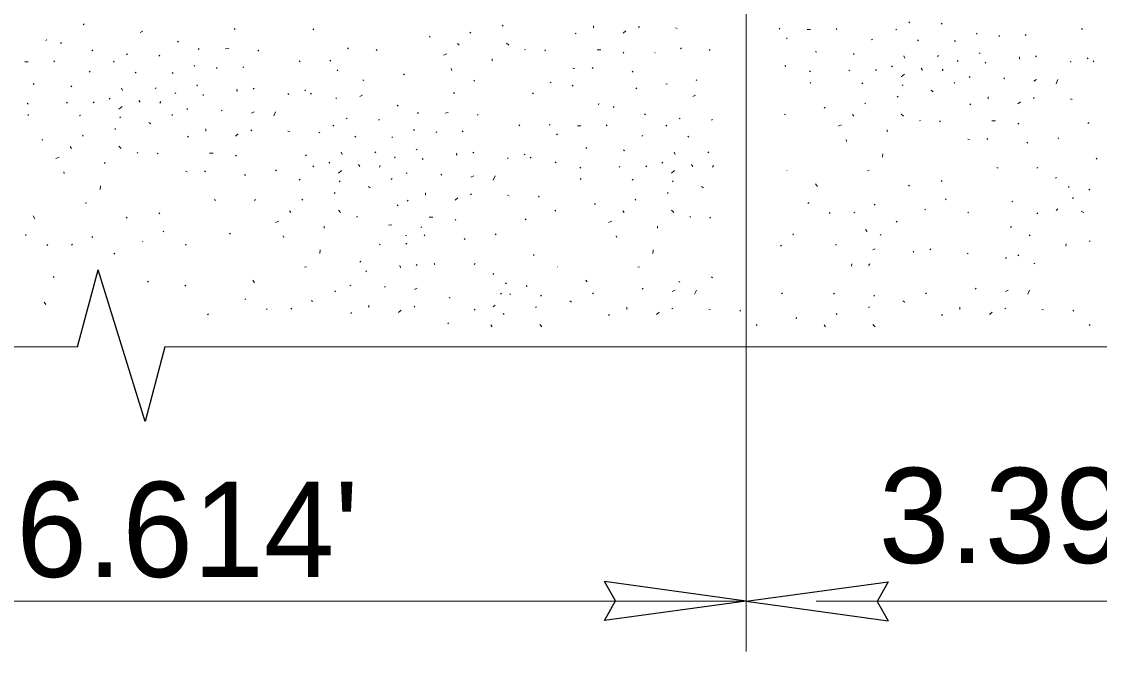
# Model space of a CAD drawing. Extents: x 211 to 583, y -436 to -166.
# Drawn here: x 260.19 to 273.13, y -259.38 to -251.82 of the extents above; entities that cross this region are included whole.
import ezdxf

# ---------------------------------------------------------------- set-up
doc = ezdxf.new("R2010")
doc.units = 0
doc.header["$LTSCALE"] = 0.46
doc.layers.add('1', color=7, linetype='Continuous', lineweight=13)
doc.layers.add('2', color=7, linetype='Continuous', lineweight=13)
doc.layers.add('60', color=7, linetype='Continuous')

msp = doc.modelspace()

# ---------------------------------------------------------------- linework, layer by layer
at = {"layer": '1'}
for p, q in [((260.9279, -251.8583), (260.9389, -251.8474)), ((265.96, -251.8751), (265.971, -251.8642)), ((267.0547, -251.8697), (267.0547, -251.8969)), ((267.5961, -251.8915), (267.6072, -251.8805)), ((270.843, -251.8331), (270.854, -251.822)), ((271.2315, -251.8495), (271.2426, -251.8385)), ((261.6121, -251.9516), (261.645, -251.935)), ((262.7394, -251.9022), (262.7504, -251.9132)), ((263.686, -251.9077), (263.6969, -251.9187)), ((265.0843, -252.0065), (265.0953, -251.9955)), ((265.5715, -251.9461), (265.5825, -251.9572)), ((266.8355, -251.9682), (266.8465, -251.9572)), ((267.4432, -251.9298), (267.4103, -251.9572)), ((268.0393, -251.8969), (268.0611, -251.9025)), ((269.2835, -251.8987), (269.2945, -251.9097)), ((269.371, -252.0247), (269.382, -252.0137)), ((269.6612, -251.9152), (269.6228, -251.9152)), ((269.9677, -251.9042), (269.9787, -251.9152)), ((270.6843, -251.9207), (270.6953, -251.9097)), ((271.6532, -251.9591), (271.6643, -251.97)), ((271.9212, -251.9972), (271.9322, -251.9862)), ((272.2385, -251.9864), (272.2495, -251.9753)), ((272.917, -251.9042), (272.928, -251.9152)), ((260.4794, -252.05), (260.4848, -252.0335)), ((260.6543, -252.0828), (260.6653, -252.0718)), ((262.061, -252.0553), (262.0719, -252.0664)), ((262.3069, -252.1539), (262.3179, -252.1428)), ((262.6356, -252.1485), (262.6739, -252.1432)), ((264.1007, -252.146), (264.1117, -252.135)), ((265.4238, -252.083), (265.4402, -252.105)), ((266.0367, -252.1048), (266.0093, -252.0775)), ((268.1007, -252.146), (268.1117, -252.135)), ((270.3943, -252.041), (270.4053, -252.03)), ((270.9472, -252.041), (270.9582, -252.052)), ((271.3905, -252.0466), (271.4015, -252.0575)), ((261.0321, -252.1593), (261.0431, -252.1703)), ((261.4478, -252.2195), (261.4588, -252.2085)), ((261.8363, -252.236), (261.8473, -252.225)), ((263.0239, -252.1758), (263.0349, -252.1649)), ((264.4455, -252.157), (264.4565, -252.1681)), ((265.2542, -252.2252), (265.2925, -252.209)), ((265.8397, -252.2692), (265.8397, -252.2909)), ((266.2283, -252.1597), (266.2392, -252.1542)), ((266.469, -252.1597), (266.48, -252.1707)), ((267.1422, -252.1597), (267.0983, -252.1597)), ((267.4102, -252.198), (267.4211, -252.1869)), ((267.7943, -252.1952), (267.7888, -252.1899)), ((268.4454, -252.157), (268.4565, -252.1681)), ((269.7213, -252.1778), (269.7324, -252.1889)), ((270.1758, -252.2052), (270.1868, -252.2162)), ((270.794, -252.26), (270.783, -252.2325)), ((271.1878, -252.2381), (271.1988, -252.227)), ((271.6859, -252.2052), (271.6968, -252.1942)), ((272.1676, -252.2435), (272.173, -252.2708)), ((272.3643, -252.2435), (272.3753, -252.2325)), ((272.9827, -252.2545), (272.9935, -252.2653)), ((260.266, -252.3017), (260.2277, -252.3017)), ((260.5725, -252.2907), (260.5835, -252.3017)), ((261.2892, -252.3072), (261.3002, -252.2962)), ((262.2579, -252.3456), (262.2689, -252.3566)), ((262.526, -252.3837), (262.5369, -252.3727)), ((262.8433, -252.3728), (262.8543, -252.3618)), ((263.5218, -252.2907), (263.5328, -252.3017)), ((263.8883, -252.2852), (263.8993, -252.2962)), ((263.9758, -252.4112), (263.9868, -252.4002)), ((265.3472, -252.384), (265.3527, -252.4059)), ((266.8083, -252.3784), (266.8302, -252.384)), ((267.0382, -252.3732), (267.0492, -252.3842)), ((269.3547, -252.3475), (269.3658, -252.3585)), ((270.1209, -252.4022), (270.1318, -252.4132)), ((270.4435, -252.4077), (270.4545, -252.3967)), ((270.6351, -252.3639), (270.646, -252.3528)), ((270.991, -252.3803), (271.0073, -252.4022)), ((271.2427, -252.4132), (271.2537, -252.3914)), ((271.4232, -252.2982), (271.4343, -252.2872)), ((271.7572, -252.3092), (271.7682, -252.3202)), ((272.7802, -252.2982), (272.7912, -252.3092)), ((273.0537, -252.2928), (273.0647, -252.3039)), ((260.9992, -252.4275), (261.0102, -252.4166)), ((261.5519, -252.4275), (261.5629, -252.4385)), ((261.9953, -252.4331), (262.0063, -252.4441)), ((264.2869, -252.5182), (264.2978, -252.5292)), ((264.774, -252.447), (264.785, -252.4581)), ((265.6165, -252.5345), (265.6275, -252.5235)), ((267.5198, -252.4167), (267.5308, -252.4277)), ((268.2868, -252.5182), (268.2978, -252.5292)), ((269.6502, -252.4132), (269.6612, -252.4242)), ((270.7502, -252.4843), (270.7885, -252.4516)), ((271.5657, -252.4789), (271.5768, -252.4899)), ((271.9813, -252.5062), (271.9923, -252.4952)), ((272.3427, -252.5335), (272.3755, -252.5172)), ((272.6105, -252.5664), (272.6323, -252.5172)), ((260.3261, -252.5643), (260.3371, -252.5753)), ((260.7804, -252.5917), (260.7914, -252.6027)), ((261.3988, -252.6466), (261.3878, -252.6191)), ((261.7927, -252.6245), (261.8036, -252.6135)), ((262.2906, -252.5917), (262.3016, -252.5807)), ((262.7723, -252.63), (262.7778, -252.6574)), ((262.9691, -252.63), (262.9802, -252.6191)), ((263.5874, -252.641), (263.5983, -252.6518)), ((266.5357, -252.5456), (266.5467, -252.5566)), ((266.7982, -252.5947), (266.8092, -252.5837)), ((267.5643, -252.6275), (267.5753, -252.6166)), ((267.9257, -252.5674), (267.9421, -252.5728)), ((269.6555, -252.5608), (269.6666, -252.5499)), ((270.2793, -252.5664), (270.2903, -252.5553)), ((270.761, -252.5883), (270.772, -252.5774)), ((271.1113, -252.645), (271.1334, -252.6616)), ((271.3848, -252.5608), (271.3959, -252.5499)), ((260.7256, -252.7887), (260.7367, -252.7997)), ((261.0483, -252.7942), (261.0593, -252.7832)), ((261.2398, -252.7503), (261.2508, -252.7393)), ((261.5958, -252.7668), (261.6121, -252.7887)), ((261.8475, -252.7997), (261.8585, -252.7778)), ((262.0279, -252.6847), (262.0389, -252.6737)), ((262.3619, -252.6957), (262.3729, -252.7067)), ((263.3849, -252.6847), (263.396, -252.6957)), ((263.6585, -252.6793), (263.6694, -252.6903)), ((263.9594, -252.7341), (263.9704, -252.745)), ((264.2486, -252.7207), (264.2813, -252.7042)), ((265.3758, -252.6714), (265.3868, -252.6824)), ((266.3223, -252.6768), (266.3333, -252.6878)), ((268.2485, -252.7207), (268.2813, -252.7042)), ((270.7009, -252.7272), (270.7118, -252.7162)), ((271.7955, -252.7217), (271.7955, -252.7491)), ((272.184, -252.7818), (272.1512, -252.8092)), ((272.337, -252.7435), (272.348, -252.7325)), ((272.7802, -252.7491), (272.802, -252.7545)), ((260.255, -252.7997), (260.266, -252.8107)), ((261.355, -252.8708), (261.3933, -252.8381)), ((262.1704, -252.8653), (262.1814, -252.8764)), ((262.5861, -252.8927), (262.5971, -252.8817)), ((262.9474, -252.92), (262.9803, -252.9037)), ((263.2153, -252.9528), (263.2371, -252.9037)), ((264.6973, -252.8245), (264.7083, -252.8356)), ((264.9433, -252.9231), (264.9543, -252.912)), ((265.272, -252.9177), (265.3103, -252.9124)), ((267.1158, -252.8192), (267.1211, -252.8027)), ((267.2907, -252.852), (267.3017, -252.841)), ((269.8252, -252.8585), (269.8362, -252.8475)), ((270.3124, -252.7982), (270.3234, -252.8092)), ((271.5763, -252.8202), (271.5873, -252.8092)), ((260.2603, -252.9474), (260.2713, -252.9364)), ((260.8842, -252.9528), (260.8952, -252.9418)), ((261.3658, -252.9749), (261.3768, -252.9639)), ((261.7161, -253.0316), (261.7381, -253.0481)), ((261.9896, -252.9474), (262.0006, -252.9364)), ((264.0842, -252.9887), (264.0953, -252.9777)), ((264.4728, -253.0052), (264.4837, -252.9942)), ((265.6603, -252.945), (265.6713, -252.9341)), ((266.5247, -253.0543), (266.5357, -253.0653)), ((267.6685, -252.9285), (267.6794, -252.9395)), ((268.0842, -252.9887), (268.0952, -252.9777)), ((268.4727, -253.0052), (268.4836, -252.9942)), ((269.3493, -252.9295), (269.3602, -252.9406)), ((270.1647, -252.935), (270.181, -252.957)), ((270.7776, -252.9568), (270.7502, -252.9295)), ((270.9693, -253.0117), (270.9801, -253.0062)), ((271.2098, -253.0117), (271.2209, -253.0227)), ((271.883, -253.0117), (271.8393, -253.0117)), ((272.151, -253.05), (272.162, -253.0391)), ((272.9933, -253.0445), (273.0043, -253.0335)), ((260.9171, -253.1847), (260.9281, -253.1957)), ((261.3056, -253.1137), (261.3167, -253.1027)), ((262.4003, -253.1082), (262.4003, -253.1356)), ((262.7888, -253.1683), (262.756, -253.1957)), ((262.9418, -253.13), (262.9528, -253.1191)), ((263.3849, -253.1356), (263.4068, -253.141)), ((263.7568, -253.1574), (263.7678, -253.1464)), ((263.9255, -253.0764), (263.9365, -253.0653)), ((264.8943, -253.1147), (264.9053, -253.1257)), ((265.1623, -253.1528), (265.1733, -253.1418)), ((265.4797, -253.142), (265.4907, -253.131)), ((266.1582, -253.0599), (266.1692, -253.0708)), ((266.6122, -253.1803), (266.6232, -253.1693)), ((266.9023, -253.0708), (266.864, -253.0708)), ((267.2088, -253.0599), (267.2198, -253.0708)), ((267.6354, -253.1967), (267.6465, -253.1857)), ((267.9254, -253.0764), (267.9365, -253.0653)), ((269.9951, -253.0774), (270.0334, -253.061)), ((270.5805, -253.1212), (270.5805, -253.1431)), ((260.43, -253.245), (260.441, -253.2341)), ((262.1811, -253.2067), (262.1921, -253.1957)), ((264.1883, -253.1967), (264.1994, -253.2077)), ((264.6317, -253.2022), (264.6428, -253.2132)), ((268.1883, -253.1967), (268.1993, -253.2077)), ((270.088, -253.236), (270.0935, -253.2581)), ((271.5493, -253.2306), (271.571, -253.236)), ((271.779, -253.2252), (271.7901, -253.2362)), ((272.2607, -253.2689), (272.2717, -253.2799)), ((272.6323, -253.2142), (272.6433, -253.2252)), ((260.7694, -253.3216), (260.7858, -253.3435)), ((261.3823, -253.3433), (261.355, -253.316)), ((261.5739, -253.3982), (261.5848, -253.3927)), ((261.8146, -253.3982), (261.8256, -253.4092)), ((262.4878, -253.3982), (262.4439, -253.3982)), ((262.7558, -253.4366), (262.7668, -253.4255)), ((263.5981, -253.431), (263.6091, -253.42)), ((264.0353, -253.4157), (264.0242, -253.3882)), ((264.429, -253.3937), (264.44, -253.3827)), ((264.6644, -253.4538), (264.6753, -253.4428)), ((264.927, -253.3608), (264.938, -253.3499)), ((265.4087, -253.3992), (265.4142, -253.4266)), ((265.6055, -253.3992), (265.6165, -253.3882)), ((266.2238, -253.4102), (266.2347, -253.421)), ((266.9625, -253.3335), (266.9735, -253.3445)), ((267.4168, -253.3608), (267.4278, -253.3718)), ((268.0352, -253.4157), (268.0242, -253.3882)), ((268.429, -253.3937), (268.44, -253.3827)), ((270.5312, -253.4058), (270.5257, -253.4495)), ((260.5998, -253.4638), (260.6381, -253.4475)), ((261.1853, -253.5077), (261.1853, -253.5295)), ((263.6847, -253.5633), (263.6957, -253.5524)), ((263.8762, -253.5195), (263.8872, -253.5085)), ((264.2322, -253.536), (264.2486, -253.5578)), ((264.4838, -253.5688), (264.4948, -253.547)), ((264.9983, -253.4649), (265.0093, -253.4758)), ((266.0213, -253.4538), (266.0323, -253.4649)), ((266.2948, -253.4485), (266.3058, -253.4595)), ((266.5958, -253.5032), (266.6068, -253.5142)), ((266.8913, -253.5688), (266.9023, -253.5799)), ((267.3619, -253.5578), (267.373, -253.5688)), ((267.6846, -253.5633), (267.6957, -253.5524)), ((267.8761, -253.5195), (267.8871, -253.5085)), ((268.2321, -253.536), (268.2485, -253.5578)), ((268.4838, -253.5688), (268.4948, -253.547)), ((271.8993, -253.5699), (271.9103, -253.5808)), ((272.3808, -253.5808), (272.3918, -253.5699)), ((273.092, -253.4603), (273.103, -253.4713)), ((260.6928, -253.6225), (260.6983, -253.6445)), ((262.1539, -253.617), (262.1758, -253.6225)), ((262.3838, -253.6117), (262.3948, -253.6227)), ((262.8654, -253.6553), (262.8764, -253.6663)), ((263.2371, -253.6007), (263.2481, -253.6117)), ((263.9913, -253.64), (264.0297, -253.6072)), ((264.8069, -253.6345), (264.8178, -253.6455)), ((265.2225, -253.6618), (265.2335, -253.6508)), ((265.5838, -253.6892), (265.6167, -253.6728)), ((265.8517, -253.722), (265.8735, -253.6728)), ((267.9913, -253.64), (268.0296, -253.6072)), ((269.3768, -253.6082), (269.382, -253.6082)), ((270.3452, -253.6137), (270.3672, -253.6082)), ((272.6048, -253.7012), (272.6158, -253.6902)), ((261.136, -253.7924), (261.1304, -253.836)), ((263.5205, -253.722), (263.5315, -253.711)), ((264.0022, -253.7441), (264.0132, -253.733)), ((264.3525, -253.8007), (264.3745, -253.8172)), ((264.6261, -253.7166), (264.637, -253.7055)), ((266.8967, -253.7166), (266.9077, -253.7055)), ((267.5205, -253.722), (267.5315, -253.711)), ((268.0021, -253.7441), (268.0132, -253.733)), ((268.3525, -253.8007), (268.3744, -253.8172)), ((269.7213, -253.7668), (269.7434, -253.7997)), ((270.8378, -253.7833), (270.8488, -253.7943)), ((271.2318, -253.7285), (271.2428, -253.7395)), ((272.7582, -253.7997), (272.7692, -253.8107)), ((273.0045, -253.8325), (273.0155, -253.8435)), ((262.5041, -253.9563), (262.5152, -253.9674)), ((262.9856, -253.9674), (262.9966, -253.9563)), ((263.5536, -253.9538), (263.5645, -253.9649)), ((263.942, -253.8828), (263.953, -253.8718)), ((265.0367, -253.8774), (265.0367, -253.9047)), ((265.4252, -253.9375), (265.3923, -253.9649)), ((265.5782, -253.8992), (265.5892, -253.8882)), ((266.0213, -253.9047), (266.0432, -253.9102)), ((266.3932, -253.9266), (266.4042, -253.9155)), ((267.5535, -253.9538), (267.5644, -253.9649)), ((267.9419, -253.8828), (267.9529, -253.8718)), ((271.281, -253.9475), (271.292, -253.9585)), ((272.8073, -253.942), (272.8183, -253.931)), ((260.95, -254.0002), (260.9719, -253.9947)), ((263.4058, -254.0907), (263.4222, -254.1127)), ((264.0187, -254.1125), (263.9913, -254.0852)), ((264.6975, -254.0196), (264.7086, -254.0307)), ((264.8175, -253.9758), (264.8286, -253.9649)), ((266.5903, -254.0852), (266.6013, -254.0962)), ((267.0663, -254.0142), (267.0773, -254.0032)), ((267.4058, -254.0907), (267.4222, -254.1127)), ((268.0186, -254.1125), (267.9913, -254.0852)), ((269.6283, -254.0022), (269.6393, -253.9912)), ((270.4273, -254.0132), (270.4384, -254.0242)), ((271.0402, -254.0733), (271.0348, -254.0788)), ((272.0801, -253.9749), (272.091, -253.9858)), ((272.6105, -254.0897), (272.6323, -254.0678)), ((260.3261, -254.1533), (260.3481, -254.1862)), ((261.4427, -254.1699), (261.4536, -254.1808)), ((261.8367, -254.115), (261.8477, -254.126)), ((263.2362, -254.233), (263.2745, -254.2167)), ((264.2103, -254.1674), (264.2212, -254.1618)), ((265.1242, -254.1674), (265.0803, -254.1674)), ((265.3922, -254.2057), (265.4032, -254.1947)), ((266.2344, -254.2002), (266.2455, -254.1892)), ((267.2361, -254.233), (267.2744, -254.2167)), ((268.2103, -254.1674), (268.2211, -254.1618)), ((268.451, -254.1674), (268.4619, -254.1783)), ((269.8853, -254.1225), (269.8963, -254.1116)), ((270.1809, -254.1172), (270.1918, -254.1062)), ((270.6898, -254.2266), (270.7009, -254.2155)), ((271.5493, -254.1062), (271.5602, -254.1172)), ((272.3808, -254.128), (272.3918, -254.117)), ((272.9115, -254.0952), (272.9443, -254.1117)), ((261.8858, -254.3341), (261.8968, -254.345)), ((263.8217, -254.2768), (263.8217, -254.2987)), ((264.5937, -254.2659), (264.632, -254.2607)), ((264.982, -254.2933), (264.993, -254.2823)), ((267.8217, -254.2768), (267.8217, -254.2987)), ((270.3399, -254.3416), (270.3234, -254.3142)), ((272.0634, -254.2922), (272.0743, -254.2812)), ((260.2329, -254.3887), (260.2439, -254.3777)), ((261.0321, -254.3997), (261.0431, -254.4107)), ((261.645, -254.4599), (261.6396, -254.4653)), ((262.6848, -254.3613), (262.6958, -254.3724)), ((263.3292, -254.3917), (263.3347, -254.4137)), ((264.7991, -254.3883), (264.8122, -254.3917)), ((264.8013, -254.4902), (264.8123, -254.4792)), ((265.0202, -254.3808), (265.0312, -254.3918)), ((265.5018, -254.4245), (265.5128, -254.4355)), ((265.8735, -254.3699), (265.8844, -254.3808)), ((267.3292, -254.3917), (267.3347, -254.4137)), ((269.4478, -254.3688), (269.4588, -254.3799)), ((270.4985, -254.3853), (270.5093, -254.3743)), ((272.288, -254.3799), (272.299, -254.3908)), ((273.0098, -254.4618), (273.0208, -254.4508)), ((260.4902, -254.5091), (260.5011, -254.498)), ((260.7856, -254.5037), (260.7967, -254.4927)), ((261.2946, -254.613), (261.3056, -254.602)), ((262.1539, -254.4927), (262.1649, -254.5037)), ((263.7723, -254.5616), (263.7669, -254.6052)), ((264.484, -254.5011), (264.495, -254.4901)), ((267.7723, -254.5616), (267.7668, -254.6052)), ((269.2999, -254.5167), (269.3109, -254.5057)), ((269.9622, -254.4947), (269.9733, -254.5057)), ((270.4109, -254.5603), (270.4384, -254.5495)), ((270.8926, -254.5768), (270.9035, -254.5878)), ((271.0948, -254.5603), (271.1059, -254.5493)), ((271.5437, -254.5987), (271.5547, -254.6097)), ((272.7253, -254.5167), (272.7308, -254.4892)), ((264.2487, -254.7092), (264.2597, -254.6981)), ((264.9272, -254.7475), (264.9382, -254.7364)), ((265.1405, -254.7255), (265.1515, -254.7366)), ((265.622, -254.7366), (265.633, -254.7255)), ((266.3332, -254.616), (266.3442, -254.627)), ((270.1537, -254.7574), (270.1593, -254.73)), ((270.3562, -254.7466), (270.3727, -254.73)), ((272.0032, -254.6643), (272.0143, -254.6533)), ((272.1512, -254.6205), (272.1622, -254.6316)), ((272.3425, -254.73), (272.3535, -254.7191)), ((263.5863, -254.7693), (263.6083, -254.7638)), ((264.32, -254.8131), (264.3311, -254.8242)), ((264.7303, -254.7475), (264.7358, -254.7747)), ((265.846, -254.8568), (265.8569, -254.8458)), ((266.6178, -254.7638), (266.6232, -254.7638)), ((267.5863, -254.7693), (267.6083, -254.7638)), ((260.5669, -254.8812), (260.5779, -254.8922)), ((261.6996, -254.9468), (261.7106, -254.9358)), ((262.1485, -254.9852), (262.1594, -254.9962)), ((262.9626, -254.9225), (262.9845, -254.9553)), ((264.1286, -254.9827), (264.1395, -254.9937)), ((265.9993, -254.9553), (266.0103, -254.9663)), ((266.2457, -254.9882), (266.2567, -254.9992)), ((266.9625, -254.9225), (266.9773, -254.9446)), ((268.079, -254.9391), (268.09, -254.95)), ((268.4729, -254.8842), (268.484, -254.8952)), ((263.9478, -255.0647), (263.9587, -255.0537)), ((264.5442, -255.0101), (264.5553, -254.9992)), ((264.9055, -255.0375), (264.9383, -255.0211)), ((265.9381, -255.0927), (265.9491, -255.0817)), ((266.0485, -255.0977), (266.0594, -255.0867)), ((266.4198, -255.1147), (266.4308, -255.1037)), ((267.0435, -255.0872), (267.0545, -255.0762)), ((267.6401, -255.0326), (267.651, -255.0217)), ((268.0014, -255.06), (268.0343, -255.0436)), ((268.2693, -255.0927), (268.291, -255.0436)), ((269.3143, -255.0872), (269.3252, -255.0762)), ((269.938, -255.0927), (269.9491, -255.0817)), ((270.4197, -255.1147), (270.4307, -255.1037)), ((271.0435, -255.0872), (271.0545, -255.0762)), ((271.6401, -255.0326), (271.651, -255.0217)), ((272.0013, -255.06), (272.0343, -255.0436)), ((272.2692, -255.0927), (272.291, -255.0436)), ((260.4794, -255.215), (260.4575, -255.1877)), ((262.8694, -255.1578), (262.8803, -255.1468)), ((263.6686, -255.1688), (263.6795, -255.1799)), ((264.3583, -255.2256), (264.3583, -255.2529)), ((264.8998, -255.2475), (264.9108, -255.2364)), ((265.3212, -255.1305), (265.3322, -255.1416)), ((265.8517, -255.2453), (265.8735, -255.2235)), ((266.3596, -255.2536), (266.3706, -255.2426)), ((266.7701, -255.1714), (266.792, -255.1879)), ((267.4543, -255.2481), (267.4543, -255.2754)), ((270.3595, -255.2536), (270.3705, -255.2426)), ((270.7701, -255.1714), (270.792, -255.1879)), ((271.4543, -255.2481), (271.4543, -255.2754)), ((262.4205, -255.3385), (262.4315, -255.3275)), ((263.1265, -255.2782), (263.1375, -255.2672)), ((263.422, -255.2728), (263.433, -255.2618)), ((264.1392, -255.3242), (264.1503, -255.3131)), ((264.7469, -255.2858), (264.714, -255.3131)), ((265.622, -255.2837), (265.633, -255.2727)), ((265.971, -255.3246), (265.9821, -255.3356)), ((267.2351, -255.3467), (267.246, -255.3356)), ((267.8427, -255.3083), (267.8099, -255.3356)), ((267.9958, -255.27), (268.0068, -255.2589)), ((268.4389, -255.2754), (268.4608, -255.2809)), ((268.8108, -255.2972), (268.8218, -255.2862)), ((269.4838, -255.385), (269.4949, -255.3739)), ((269.971, -255.3246), (269.982, -255.3356)), ((271.2351, -255.3467), (271.246, -255.3356)), ((271.8427, -255.3083), (271.8098, -255.3356)), ((271.9957, -255.27), (272.0068, -255.2589)), ((272.4388, -255.2754), (272.4607, -255.2809)), ((272.8107, -255.2972), (272.8217, -255.2862)), ((265.3045, -255.4478), (265.3155, -255.4368)), ((265.8234, -255.4614), (265.8398, -255.4834)), ((266.4363, -255.4833), (266.4089, -255.4559)), ((269.0078, -255.4559), (269.0188, -255.4669)), ((269.8234, -255.4614), (269.8397, -255.4834)), ((270.4362, -255.4833), (270.4088, -255.4559)), ((273.0078, -255.4559), (273.0188, -255.4669)), ((260.8603, -255.7242), (252.9855, -255.7242)), ((261.908, -255.7242), (272.232, -255.7242)), ((279.7043, -255.7242), (271.8779, -255.7242))]:
    msp.add_line(p, q, dxfattribs=at)
at = {"layer": '1', "lineweight": 25}
for p, q in [((260.8603, -255.7242), (261.1068, -254.8005)), ((268.8894, -258.7766), (267.1865, -258.5425)), ((268.8902, -258.7782), (270.5931, -258.5442)), ((268.8894, -258.7766), (267.1865, -259.0106)), ((268.8902, -258.7782), (270.5931, -259.0122))]:
    msp.add_line(p, q, dxfattribs=at)
for points in [[(261.908, -255.7242), (261.6693, -256.6194), (261.1068, -254.8005)], [(267.1865, -259.0106), (267.3183, -258.7741), (267.1865, -258.5425)], [(270.5931, -258.5442), (270.4613, -258.7807), (270.5931, -259.0122)]]:
    msp.add_lwpolyline(points, dxfattribs=at)
at = {"layer": '2'}
for p, q in [((268.8898, -246.7776), (268.8898, -255.1467)), ((268.8898, -255.1375), (268.8898, -259.3812)), ((254.8899, -258.7774), (268.8898, -258.7774)), ((269.7272, -258.7774), (283.3323, -258.7774))]:
    msp.add_line(p, q, dxfattribs=at)

# ---------------------------------------------------------------- texts
at = {"layer": '60'}
for s, p in [("3.39'", (270.4797, -258.3197)), ("6.614'", (260.1232, -258.4871))]:
    msp.add_text(s, height=1.142, dxfattribs=at).set_placement(p)

doc.saveas('drawing.dxf')
